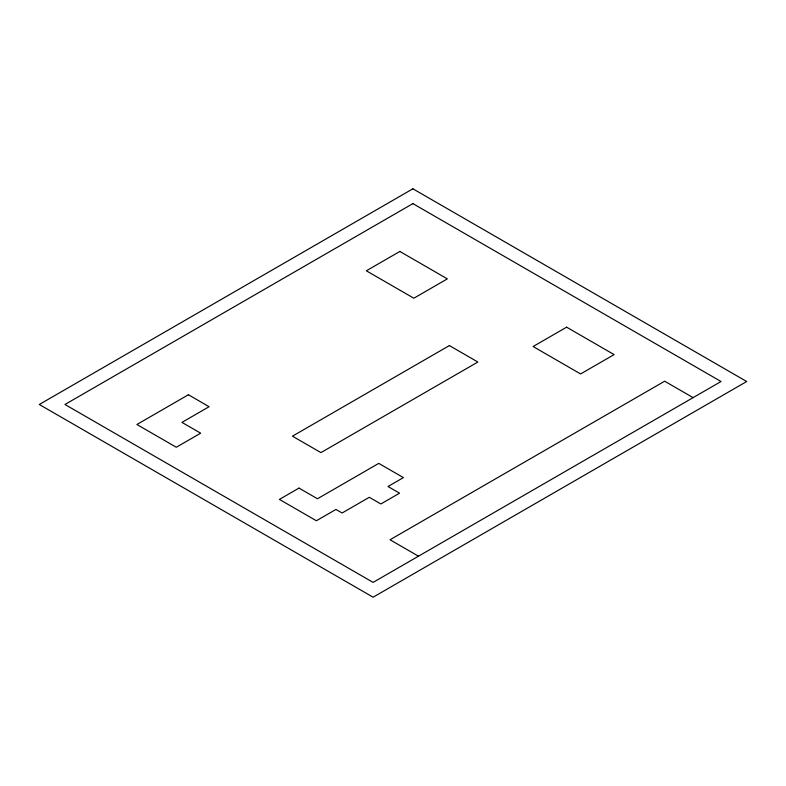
<?xml version="1.0" encoding="UTF-8"?>
<svg xmlns="http://www.w3.org/2000/svg" width="786" height="786" viewBox="0 0 786 786"><rect width="100%" height="100%" fill="white"/><g stroke="black" fill="none" stroke-linecap="round" stroke-linejoin="round"><path stroke-width="1.18" d="M693.134 397.647L664.651 381.21L390.023 539.766L418.506 556.203M412.896 188.797L39.3 404.485L373.104 597.203L746.7 381.515L412.896 188.797M412.896 203.613L64.973 404.485L373.104 582.387L721.027 381.515L412.896 203.613M399.848 251.451L366.335 270.797L413.839 298.218L447.342 278.873L399.848 251.451M188.404 394.759L136.892 424.499L176.31 447.254L200.666 433.184L181.949 422.387L209.105 406.706L188.404 394.759M449.386 345.575L292.451 436.181L320.934 452.618L477.868 362.022L449.386 345.575M566.608 327.173L533.105 346.518L580.599 373.949L614.112 354.604L566.608 327.173M298.985 488.096L279.403 499.395L316.375 520.745L335.956 509.436L342.116 512.993L369.312 497.292L380.866 503.964L399.563 493.176L388.009 486.505L403.424 477.603L378.773 463.376L317.475 498.766L298.985 488.096"/></g></svg>
